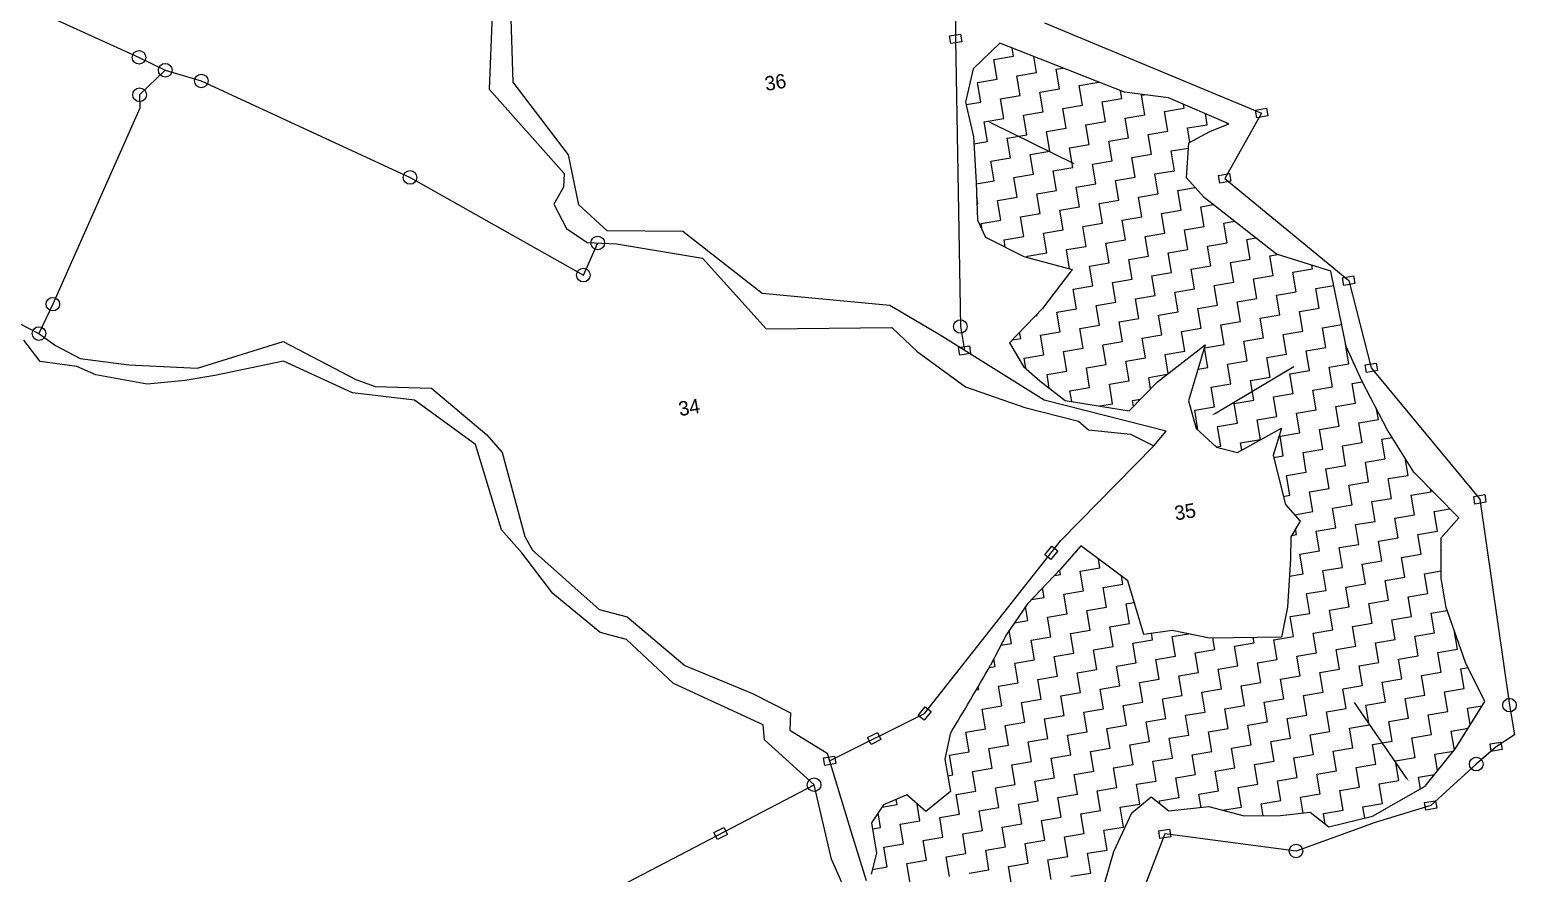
# Model space of a CAD drawing. Header units: metres. Extents: x 354410 to 356152, y 1750270 to 1752236.
# Drawn here: x 355147 to 355942, y 1750694 to 1751145 of the extents above; entities that cross this region are included whole.
import ezdxf

# ---------------------------------------------------------------- set-up
doc = ezdxf.new("R2010")
doc.units = ezdxf.units.M
for name, color, linetype in [('POLY_HATCH', 12, 'Continuous'), ('POLY_PARCEL', 6, 'Continuous'), ('POLY_ROAD', 30, 'Continuous'), ('POLY_WATER', 4, 'Continuous'), ('SYM_ARROW', 1, 'Continuous'), ('TEXT_PARCEL', 7, 'Continuous'), ('V_BOUND_LINE', 7, 'Continuous')]:
    doc.layers.add(name, color=color, linetype=linetype)
doc.styles.add('TEXT_MAP', font='')
doc.styles.get('TEXT_MAP').set_extended_font_data('Kruti Dev 050')

msp = doc.modelspace()

# ---------------------------------------------------------------- linework, layer by layer
for points in [[(355639.05, 1751142.14), (355644.91, 1751143.13), (355645.6, 1751139.07), (355639.74, 1751138.08)], [(355802.77, 1751102.48), (355808.62, 1751103.47), (355809.31, 1751099.42), (355803.45, 1751098.43)], [(355783, 1751067.53), (355788.86, 1751068.52), (355789.55, 1751064.47), (355783.69, 1751063.48)], [(355849.34, 1751012.85), (355855.2, 1751013.84), (355855.88, 1751009.79), (355850.02, 1751008.8)], [(355643.83, 1750975.51), (355649.69, 1750976.5), (355650.37, 1750972.44), (355644.51, 1750971.45)], [(355861.38, 1750966.25), (355867.24, 1750967.24), (355867.92, 1750963.19), (355862.06, 1750962.2)], [(355919.48, 1750895.91), (355925.34, 1750896.9), (355926.02, 1750892.85), (355920.16, 1750891.86)], [(355690.1, 1750864.72), (355693.78, 1750869.39), (355697, 1750866.84), (355693.32, 1750862.18)], [(355622.28, 1750778.77), (355625.96, 1750783.44), (355629.19, 1750780.89), (355625.51, 1750776.23)], [(355595.24, 1750766.95), (355600.56, 1750769.6), (355602.4, 1750765.92), (355597.08, 1750763.27)], [(355928.22, 1750763.59), (355934.07, 1750764.58), (355934.76, 1750760.53), (355928.9, 1750759.54)], [(355571.64, 1750756.11), (355577.5, 1750757.1), (355578.18, 1750753.05), (355572.33, 1750752.06)], [(355893.19, 1750732.23), (355899.05, 1750733.22), (355899.73, 1750729.16), (355893.87, 1750728.17)], [(355513.07, 1750716.14), (355518.35, 1750718.87), (355520.24, 1750715.22), (355514.97, 1750712.49)], [(355750.95, 1750717.05), (355756.81, 1750718.04), (355757.49, 1750713.98), (355751.63, 1750713)]]:
    msp.add_lwpolyline(points, close=True)
for centre in [(355205.51, 1751130.71), (355219.54, 1751123.82), (355238.82, 1751118.11), (355205.8, 1751110.7), (355350.49, 1751066.5), (355450.92, 1751031.46), (355443.22, 1751014.27), (355159.4, 1750998.75), (355644.86, 1750986.81), (355152, 1750983.02), (355938.61, 1750784.31), (355920.82, 1750752.79), (355566.64, 1750741.77), (355824.44, 1750706.31)]:
    msp.add_circle(centre, 3.63)
at = {"layer": 'POLY_HATCH'}
for p, q in [((355665.96, 1751138.31), (355651.64, 1751124.64)), ((355732.62, 1751112.04), (355665.96, 1751138.31)), ((355651.64, 1751124.64), (355647.67, 1751106.82)), ((355756.19, 1751109.06), (355732.62, 1751112.04)), ((355788.56, 1751095.23), (355756.19, 1751109.06)), ((355647.67, 1751106.82), (355651.88, 1751088.23)), ((355778.36, 1751091.04), (355788.56, 1751095.23)), ((355651.88, 1751088.23), (355653.32, 1751063.82)), ((355765.8, 1751066.33), (355767.16, 1751085.09)), ((355767.16, 1751085.09), (355778.36, 1751091.04)), ((355653.32, 1751063.82), (355654.05, 1751043.58)), ((355775.28, 1751055.73), (355765.8, 1751066.33)), ((355813.96, 1751025.46), (355775.28, 1751055.73)), ((355654.05, 1751043.58), (355658.24, 1751034.64)), ((355658.24, 1751034.64), (355678.79, 1751024.18)), ((355678.79, 1751024.18), (355704.62, 1751017.28)), ((355843.08, 1751016.36), (355813.96, 1751025.46)), ((355704.62, 1751017.28), (355688.84, 1750996.4)), ((355851.22, 1750976.17), (355843.08, 1751016.36)), ((355688.84, 1750996.4), (355671.08, 1750978.1)), ((355671.08, 1750978.1), (355678.58, 1750965.43)), ((355750.25, 1750957.16), (355775.86, 1750977.03)), ((355775.86, 1750977.03), (355766.96, 1750947.12)), ((355859.83, 1750957.3), (355851.22, 1750976.17)), ((355678.58, 1750965.43), (355687.38, 1750957.81)), ((355687.38, 1750957.81), (355700.96, 1750947.24)), ((355735.15, 1750941.75), (355750.25, 1750957.16)), ((355873.21, 1750931.79), (355859.83, 1750957.3)), ((355700.96, 1750947.24), (355735.15, 1750941.75)), ((355766.96, 1750947.12), (355771.08, 1750932.27)), ((355771.08, 1750932.27), (355781.88, 1750922.31)), ((355793.1, 1750919.38), (355816.64, 1750932.46)), ((355816.64, 1750932.46), (355812.15, 1750917.77)), ((355887.48, 1750908.9), (355873.21, 1750931.79)), ((355781.88, 1750922.31), (355793.1, 1750919.38)), ((355812.15, 1750917.77), (355818.72, 1750891.55)), ((355911.5, 1750884.49), (355887.48, 1750908.9)), ((355818.72, 1750891.55), (355826.65, 1750882.7)), ((355901.99, 1750873.85), (355911.5, 1750884.49)), ((355826.65, 1750882.7), (355821.62, 1750874.35)), ((355709.26, 1750869.55), (355698.5, 1750857.01)), ((355734.42, 1750850.75), (355709.26, 1750869.55)), ((355821.62, 1750874.35), (355821.47, 1750862.54)), ((355902.06, 1750851.96), (355901.99, 1750873.85)), ((355821.47, 1750862.54), (355819.93, 1750836.78)), ((355698.5, 1750857.01), (355680.71, 1750838.47)), ((355743, 1750822.18), (355734.42, 1750850.75)), ((355904.66, 1750836.59), (355902.06, 1750851.96)), ((355680.71, 1750838.47), (355669.52, 1750822.11)), ((355819.93, 1750836.78), (355816.74, 1750820.7)), ((355915.05, 1750807.17), (355904.66, 1750836.59)), ((355669.52, 1750822.11), (355661.03, 1750805.67)), ((355758.21, 1750824.22), (355743, 1750822.18)), ((355778.22, 1750820.09), (355758.21, 1750824.22)), ((355816.74, 1750820.7), (355778.22, 1750820.09)), ((355925.35, 1750786.32), (355915.05, 1750807.17)), ((355909.71, 1750761.09), (355925.35, 1750786.32)), ((355639.37, 1750768.79), (355636.62, 1750755.35)), ((355893.43, 1750740.99), (355909.71, 1750761.09)), ((355636.62, 1750755.35), (355639.52, 1750738.16)), ((355616.22, 1750736.37), (355603.71, 1750731.04)), ((355626.32, 1750727.36), (355616.22, 1750736.37)), ((355639.52, 1750738.16), (355626.32, 1750727.36)), ((355736.65, 1750726.73), (355746.97, 1750735.25)), ((355746.97, 1750735.25), (355756.37, 1750727.8)), ((355865.38, 1750724.96), (355893.43, 1750740.99)), ((355603.71, 1750731.04), (355597.29, 1750721.38)), ((355727.01, 1750706.13), (355736.65, 1750726.73)), ((355756.37, 1750727.8), (355777.7, 1750730.04)), ((355777.7, 1750730.04), (355796.62, 1750725.1)), ((355816.05, 1750725.22), (355832.02, 1750727.01)), ((355832.02, 1750727.01), (355841.93, 1750719.2)), ((355597.29, 1750721.38), (355600.02, 1750705.23)), ((355796.62, 1750725.1), (355816.05, 1750725.22)), ((355841.93, 1750719.2), (355865.38, 1750724.96)), ((355600.02, 1750705.23), (355597.08, 1750694.02)), ((355719.3, 1750679.52), (355727.01, 1750706.13))]:
    msp.add_line(p, q, dxfattribs=at)
at = {"layer": 'POLY_HATCH', "linetype": 'Continuous'}
for p, q in [((355662.8, 1751129.57), (355673.32, 1751131.35)), ((355673.32, 1751131.35), (355672.59, 1751135.7)), ((355685.62, 1751122.6), (355684.18, 1751131.13)), ((355664.58, 1751119.05), (355662.8, 1751129.57)), ((355696.15, 1751124.38), (355699.77, 1751124.99)), ((355697.92, 1751113.85), (355696.15, 1751124.38)), ((355654.05, 1751117.27), (355664.58, 1751119.05)), ((355655.83, 1751106.75), (355654.05, 1751117.27)), ((355675.1, 1751120.82), (355685.62, 1751122.6)), ((355676.87, 1751110.3), (355675.1, 1751120.82)), ((355708.45, 1751115.63), (355718.97, 1751117.4)), ((355710.22, 1751105.1), (355708.45, 1751115.63)), ((355718.97, 1751117.4), (355718.97, 1751117.42)), ((355666.35, 1751108.52), (355676.87, 1751110.3)), ((355668.13, 1751098), (355666.35, 1751108.52)), ((355687.4, 1751112.08), (355697.92, 1751113.85)), ((355689.17, 1751101.55), (355687.4, 1751112.08)), ((355720.75, 1751106.88), (355731.27, 1751108.66)), ((355731.27, 1751108.66), (355730.56, 1751112.85)), ((355741.79, 1751110.43), (355743.31, 1751110.69)), ((355743.57, 1751099.91), (355741.79, 1751110.43)), ((355647.99, 1751105.42), (355655.83, 1751106.75)), ((355678.65, 1751099.78), (355689.17, 1751101.55)), ((355680.43, 1751089.25), (355678.65, 1751099.78)), ((355699.7, 1751103.33), (355710.22, 1751105.1)), ((355701.47, 1751092.8), (355699.7, 1751103.33)), ((355722.52, 1751096.36), (355720.75, 1751106.88)), ((355733.04, 1751098.13), (355743.57, 1751099.91)), ((355754.09, 1751101.69), (355764.62, 1751103.46)), ((355755.87, 1751091.16), (355754.09, 1751101.69)), ((355764.62, 1751103.46), (355764.25, 1751105.61)), ((355776.92, 1751094.72), (355775.92, 1751100.63)), ((355657.6, 1751096.22), (355668.13, 1751098)), ((355659.38, 1751085.7), (355657.6, 1751096.22)), ((355690.95, 1751091.03), (355701.47, 1751092.8)), ((355712, 1751094.58), (355722.52, 1751096.36)), ((355713.77, 1751084.06), (355712, 1751094.58)), ((355734.82, 1751087.61), (355733.04, 1751098.13)), ((355766.39, 1751092.94), (355776.92, 1751094.72)), ((355767.67, 1751085.36), (355766.39, 1751092.94)), ((355787.71, 1751094.88), (355787.58, 1751095.64)), ((355652.1, 1751084.47), (355659.38, 1751085.7)), ((355669.9, 1751087.48), (355680.43, 1751089.25)), ((355671.68, 1751076.95), (355669.9, 1751087.48)), ((355692.73, 1751080.51), (355690.95, 1751091.03)), ((355703.25, 1751082.28), (355713.77, 1751084.06)), ((355724.3, 1751085.83), (355734.82, 1751087.61)), ((355726.07, 1751075.31), (355724.3, 1751085.83)), ((355745.34, 1751089.39), (355755.87, 1751091.16)), ((355747.12, 1751078.86), (355745.34, 1751089.39)), ((355661.16, 1751075.18), (355671.68, 1751076.95)), ((355682.2, 1751078.73), (355692.73, 1751080.51)), ((355683.98, 1751068.21), (355682.2, 1751078.73)), ((355705.03, 1751071.76), (355703.25, 1751082.28)), ((355715.55, 1751073.53), (355726.07, 1751075.31)), ((355736.6, 1751077.09), (355747.12, 1751078.86)), ((355738.37, 1751066.56), (355736.6, 1751077.09)), ((355757.64, 1751080.64), (355766.95, 1751082.21)), ((355759.42, 1751070.12), (355757.64, 1751080.64)), ((355662.93, 1751064.65), (355661.16, 1751075.18)), ((355673.46, 1751066.43), (355683.98, 1751068.21)), ((355694.5, 1751069.98), (355705.03, 1751071.76)), ((355696.28, 1751059.46), (355694.5, 1751069.98)), ((355717.33, 1751063.01), (355715.55, 1751073.53)), ((355748.9, 1751068.34), (355759.42, 1751070.12)), ((355750.67, 1751057.82), (355748.9, 1751068.34)), ((355653.35, 1751063.03), (355662.93, 1751064.65)), ((355675.23, 1751055.91), (355673.46, 1751066.43)), ((355685.76, 1751057.68), (355696.28, 1751059.46)), ((355706.8, 1751061.23), (355717.33, 1751063.01)), ((355708.58, 1751050.71), (355706.8, 1751061.23)), ((355727.85, 1751064.79), (355738.37, 1751066.56)), ((355729.63, 1751054.26), (355727.85, 1751064.79)), ((355761.2, 1751059.59), (355770.43, 1751061.15)), ((355762.97, 1751049.07), (355761.2, 1751059.59)), ((355654.19, 1751052.35), (355653.61, 1751055.75)), ((355653.74, 1751052.28), (355654.19, 1751052.35)), ((355664.71, 1751054.13), (355675.23, 1751055.91)), ((355666.49, 1751043.61), (355664.71, 1751054.13)), ((355687.53, 1751047.16), (355685.76, 1751057.68)), ((355719.1, 1751052.49), (355729.63, 1751054.26)), ((355720.88, 1751041.96), (355719.1, 1751052.49)), ((355740.15, 1751056.04), (355750.67, 1751057.82)), ((355741.93, 1751045.52), (355740.15, 1751056.04)), ((355773.5, 1751050.84), (355780.1, 1751051.96)), ((355655.96, 1751041.83), (355666.49, 1751043.61)), ((355677.01, 1751045.38), (355687.53, 1751047.16)), ((355678.79, 1751034.86), (355677.01, 1751045.38)), ((355698.06, 1751048.93), (355708.58, 1751050.71)), ((355699.83, 1751038.41), (355698.06, 1751048.93)), ((355731.4, 1751043.74), (355741.93, 1751045.52)), ((355733.18, 1751033.22), (355731.4, 1751043.74)), ((355752.45, 1751047.29), (355762.97, 1751049.07)), ((355754.23, 1751036.77), (355752.45, 1751047.29)), ((355775.27, 1751040.32), (355773.5, 1751050.84)), ((355656.57, 1751038.21), (355655.96, 1751041.83)), ((355689.31, 1751036.63), (355699.83, 1751038.41)), ((355691.08, 1751026.11), (355689.31, 1751036.63)), ((355710.36, 1751040.19), (355720.88, 1751041.96)), ((355712.13, 1751029.66), (355710.36, 1751040.19)), ((355743.7, 1751034.99), (355754.23, 1751036.77)), ((355764.75, 1751038.54), (355775.27, 1751040.32)), ((355766.53, 1751028.02), (355764.75, 1751038.54)), ((355785.8, 1751042.1), (355791.47, 1751043.06)), ((355787.57, 1751031.57), (355785.8, 1751042.1)), ((355668.26, 1751033.08), (355678.79, 1751034.86)), ((355668.92, 1751029.21), (355668.26, 1751033.08)), ((355701.61, 1751027.89), (355712.13, 1751029.66)), ((355703.34, 1751017.63), (355701.61, 1751027.89)), ((355722.66, 1751031.44), (355733.18, 1751033.22)), ((355724.43, 1751020.92), (355722.66, 1751031.44)), ((355745.48, 1751024.47), (355743.7, 1751034.99)), ((355756, 1751026.25), (355766.53, 1751028.02)), ((355777.05, 1751029.8), (355787.57, 1751031.57)), ((355778.83, 1751019.27), (355777.05, 1751029.8)), ((355798.1, 1751033.35), (355802.85, 1751034.15)), ((355799.87, 1751022.83), (355798.1, 1751033.35)), ((355680.56, 1751024.33), (355691.08, 1751026.11)), ((355680.67, 1751023.67), (355680.56, 1751024.33)), ((355713.91, 1751019.14), (355724.43, 1751020.92)), ((355734.96, 1751022.69), (355745.48, 1751024.47)), ((355736.73, 1751012.17), (355734.96, 1751022.69)), ((355757.78, 1751015.72), (355756, 1751026.25)), ((355789.35, 1751021.05), (355799.87, 1751022.83)), ((355791.13, 1751010.53), (355789.35, 1751021.05)), ((355810.4, 1751024.6), (355814.48, 1751025.29)), ((355812.17, 1751014.08), (355810.4, 1751024.6)), ((355715.68, 1751008.62), (355713.91, 1751019.14)), ((355726.21, 1751010.39), (355736.73, 1751012.17)), ((355747.25, 1751013.95), (355757.78, 1751015.72)), ((355749.03, 1751003.42), (355747.25, 1751013.95)), ((355768.3, 1751017.5), (355778.83, 1751019.27)), ((355770.08, 1751006.97), (355768.3, 1751017.5)), ((355801.65, 1751012.3), (355812.17, 1751014.08)), ((355803.42, 1751001.78), (355801.65, 1751012.3)), ((355822.7, 1751015.86), (355833.22, 1751017.63)), ((355824.47, 1751005.33), (355822.7, 1751015.86)), ((355833.22, 1751017.63), (355832.9, 1751019.54)), ((355705.16, 1751006.84), (355715.68, 1751008.62)), ((355706.94, 1750996.32), (355705.16, 1751006.84)), ((355727.98, 1750999.87), (355726.21, 1751010.39)), ((355759.55, 1751005.2), (355770.08, 1751006.97)), ((355761.33, 1750994.67), (355759.55, 1751005.2)), ((355780.6, 1751008.75), (355791.13, 1751010.53)), ((355782.38, 1750998.23), (355780.6, 1751008.75)), ((355813.95, 1751003.56), (355824.47, 1751005.33)), ((355835, 1751007.11), (355844.63, 1751008.73)), ((355836.77, 1750996.58), (355835, 1751007.11)), ((355696.41, 1750994.54), (355706.94, 1750996.32)), ((355717.46, 1750998.09), (355727.98, 1750999.87)), ((355719.24, 1750987.57), (355717.46, 1750998.09)), ((355738.51, 1751001.65), (355749.03, 1751003.42)), ((355740.28, 1750991.12), (355738.51, 1751001.65)), ((355771.85, 1750996.45), (355782.38, 1750998.23)), ((355773.63, 1750985.93), (355771.85, 1750996.45)), ((355792.9, 1751000), (355803.42, 1751001.78)), ((355794.68, 1750989.48), (355792.9, 1751000)), ((355815.72, 1750993.03), (355813.95, 1751003.56)), ((355826.25, 1750994.81), (355836.77, 1750996.58)), ((355685.2, 1750992.65), (355685.89, 1750992.76)), ((355685.89, 1750992.76), (355685.8, 1750993.27)), ((355698.19, 1750984.02), (355696.41, 1750994.54)), ((355729.76, 1750989.35), (355740.28, 1750991.12)), ((355731.54, 1750978.82), (355729.76, 1750989.35)), ((355750.81, 1750992.9), (355761.33, 1750994.67)), ((355752.58, 1750982.37), (355750.81, 1750992.9)), ((355784.15, 1750987.7), (355794.68, 1750989.48)), ((355805.2, 1750991.26), (355815.72, 1750993.03)), ((355806.98, 1750980.73), (355805.2, 1750991.26)), ((355828.02, 1750984.29), (355826.25, 1750994.81)), ((355838.55, 1750986.06), (355848.87, 1750987.8)), ((355672.64, 1750979.7), (355677.14, 1750980.46)), ((355677.14, 1750980.46), (355676.58, 1750983.77)), ((355687.67, 1750982.24), (355698.19, 1750984.02)), ((355689.44, 1750971.72), (355687.67, 1750982.24)), ((355708.71, 1750985.79), (355719.24, 1750987.57)), ((355710.49, 1750975.27), (355708.71, 1750985.79)), ((355742.06, 1750980.6), (355752.58, 1750982.37)), ((355743.84, 1750970.08), (355742.06, 1750980.6)), ((355763.11, 1750984.15), (355773.63, 1750985.93)), ((355764.88, 1750973.63), (355763.11, 1750984.15)), ((355785.93, 1750977.18), (355784.15, 1750987.7)), ((355796.45, 1750978.96), (355806.98, 1750980.73)), ((355817.5, 1750982.51), (355828.02, 1750984.29)), ((355819.28, 1750971.99), (355817.5, 1750982.51)), ((355840.32, 1750975.54), (355838.55, 1750986.06)), ((355699.97, 1750973.49), (355710.49, 1750975.27)), ((355701.74, 1750962.97), (355699.97, 1750973.49)), ((355721.01, 1750977.05), (355731.54, 1750978.82)), ((355722.79, 1750966.52), (355721.01, 1750977.05)), ((355754.36, 1750971.85), (355764.88, 1750973.63)), ((355775.41, 1750975.4), (355785.93, 1750977.18)), ((355777.18, 1750964.88), (355775.41, 1750975.4)), ((355798.23, 1750968.43), (355796.45, 1750978.96)), ((355808.75, 1750970.21), (355819.28, 1750971.99)), ((355829.8, 1750973.76), (355840.32, 1750975.54)), ((355831.58, 1750963.24), (355829.8, 1750973.76)), ((355850.85, 1750977.31), (355850.99, 1750977.34)), ((355852.62, 1750966.79), (355850.85, 1750977.31)), ((355678.92, 1750969.94), (355689.44, 1750971.72)), ((355679.87, 1750964.32), (355678.92, 1750969.94)), ((355712.27, 1750964.75), (355722.79, 1750966.52)), ((355714.04, 1750954.22), (355712.27, 1750964.75)), ((355733.31, 1750968.3), (355743.84, 1750970.08)), ((355735.09, 1750957.78), (355733.31, 1750968.3)), ((355756.08, 1750961.68), (355754.36, 1750971.85)), ((355771.99, 1750964), (355777.18, 1750964.88)), ((355787.71, 1750966.66), (355798.23, 1750968.43)), ((355789.48, 1750956.13), (355787.71, 1750966.66)), ((355810.53, 1750959.69), (355808.75, 1750970.21)), ((355842.1, 1750965.01), (355852.62, 1750966.79)), ((355843.88, 1750954.49), (355842.1, 1750965.01)), ((355691.22, 1750961.19), (355701.74, 1750962.97)), ((355692.46, 1750953.85), (355691.22, 1750961.19)), ((355724.57, 1750956), (355735.09, 1750957.78)), ((355726.34, 1750945.48), (355724.57, 1750956)), ((355745.61, 1750959.55), (355755.48, 1750961.22)), ((355746.64, 1750953.48), (355745.61, 1750959.55)), ((355778.96, 1750954.36), (355789.48, 1750956.13)), ((355800.01, 1750957.91), (355810.53, 1750959.69)), ((355801.78, 1750947.39), (355800.01, 1750957.91)), ((355821.05, 1750961.46), (355831.58, 1750963.24)), ((355822.83, 1750950.94), (355821.05, 1750961.46)), ((355854.4, 1750956.27), (355859.89, 1750957.19)), ((355856.18, 1750945.74), (355854.4, 1750956.27)), ((355703.52, 1750952.45), (355714.04, 1750954.22)), ((355704.49, 1750946.67), (355703.52, 1750952.45)), ((355780.74, 1750943.83), (355778.96, 1750954.36)), ((355812.31, 1750949.16), (355822.83, 1750950.94)), ((355814.08, 1750938.64), (355812.31, 1750949.16)), ((355833.35, 1750952.71), (355843.88, 1750954.49)), ((355835.13, 1750942.19), (355833.35, 1750952.71)), ((355719.32, 1750944.29), (355726.34, 1750945.48)), ((355736.87, 1750947.25), (355741.27, 1750947.99)), ((355737.4, 1750944.05), (355736.87, 1750947.25)), ((355770.21, 1750942.06), (355780.74, 1750943.83)), ((355771.99, 1750931.53), (355770.21, 1750942.06)), ((355791.26, 1750945.61), (355801.78, 1750947.39)), ((355793.04, 1750935.09), (355791.26, 1750945.61)), ((355824.61, 1750940.41), (355835.13, 1750942.19)), ((355826.38, 1750929.89), (355824.61, 1750940.41)), ((355845.65, 1750943.97), (355856.18, 1750945.74)), ((355847.43, 1750933.44), (355845.65, 1750943.97)), ((355868.48, 1750937), (355867.52, 1750942.64)), ((355782.51, 1750933.31), (355793.04, 1750935.09)), ((355784.29, 1750922.79), (355782.51, 1750933.31)), ((355803.56, 1750936.86), (355814.08, 1750938.64)), ((355805.34, 1750926.34), (355803.56, 1750936.86)), ((355836.91, 1750931.67), (355847.43, 1750933.44)), ((355857.95, 1750935.22), (355868.48, 1750937)), ((355859.73, 1750924.7), (355857.95, 1750935.22)), ((355771.9, 1750931.52), (355771.99, 1750931.53)), ((355794.81, 1750924.56), (355805.34, 1750926.34)), ((355795.47, 1750920.69), (355794.81, 1750924.56)), ((355815.86, 1750928.12), (355826.38, 1750929.89)), ((355817.63, 1750917.59), (355815.86, 1750928.12)), ((355838.68, 1750921.14), (355836.91, 1750931.67)), ((355849.21, 1750922.92), (355859.73, 1750924.7)), ((355870.25, 1750926.47), (355875.93, 1750927.43)), ((355872.03, 1750915.95), (355870.25, 1750926.47)), ((355781.81, 1750922.37), (355784.29, 1750922.79)), ((355812.41, 1750916.71), (355817.63, 1750917.59)), ((355828.16, 1750919.37), (355838.68, 1750921.14)), ((355829.93, 1750908.84), (355828.16, 1750919.37)), ((355850.98, 1750912.4), (355849.21, 1750922.92)), ((355884.33, 1750907.2), (355882.77, 1750916.46)), ((355819.41, 1750907.07), (355829.93, 1750908.84)), ((355840.46, 1750910.62), (355850.98, 1750912.4)), ((355842.23, 1750900.1), (355840.46, 1750910.62)), ((355861.51, 1750914.17), (355872.03, 1750915.95)), ((355863.28, 1750903.65), (355861.51, 1750914.17)), ((355821.19, 1750896.54), (355819.41, 1750907.07)), ((355852.76, 1750901.87), (355863.28, 1750903.65)), ((355854.53, 1750891.35), (355852.76, 1750901.87)), ((355873.8, 1750905.43), (355884.33, 1750907.2)), ((355875.58, 1750894.9), (355873.8, 1750905.43)), ((355817.62, 1750895.94), (355821.19, 1750896.54)), ((355831.71, 1750898.32), (355842.23, 1750900.1)), ((355833.49, 1750887.8), (355831.71, 1750898.32)), ((355865.06, 1750893.13), (355875.58, 1750894.9)), ((355866.83, 1750882.6), (355865.06, 1750893.13)), ((355886.1, 1750896.68), (355896.63, 1750898.45)), ((355887.88, 1750886.16), (355886.1, 1750896.68)), ((355896.63, 1750898.45), (355896.39, 1750899.84)), ((355823.58, 1750886.13), (355833.49, 1750887.8)), ((355844.01, 1750889.57), (355854.53, 1750891.35)), ((355845.79, 1750879.05), (355844.01, 1750889.57)), ((355877.36, 1750884.38), (355887.88, 1750886.16)), ((355898.4, 1750887.93), (355906.73, 1750889.34)), ((355900.18, 1750877.41), (355898.4, 1750887.93)), ((355824.74, 1750875.5), (355824.21, 1750878.65)), ((355835.26, 1750877.27), (355845.79, 1750879.05)), ((355837.04, 1750866.75), (355835.26, 1750877.27)), ((355856.31, 1750880.83), (355866.83, 1750882.6)), ((355858.09, 1750870.3), (355856.31, 1750880.83)), ((355879.13, 1750873.86), (355877.36, 1750884.38)), ((355889.66, 1750875.63), (355900.18, 1750877.41)), ((355822.04, 1750875.04), (355824.74, 1750875.5)), ((355847.56, 1750868.53), (355858.09, 1750870.3)), ((355849.34, 1750858), (355847.56, 1750868.53)), ((355868.61, 1750872.08), (355879.13, 1750873.86)), ((355870.39, 1750861.56), (355868.61, 1750872.08)), ((355891.43, 1750865.11), (355889.66, 1750875.63)), ((355706.53, 1750866.37), (355707.21, 1750866.48)), ((355707.21, 1750866.48), (355707.11, 1750867.04)), ((355719.5, 1750857.74), (355718.7, 1750862.49)), ((355826.52, 1750864.97), (355837.04, 1750866.75)), ((355828.29, 1750854.45), (355826.52, 1750864.97)), ((355859.86, 1750859.78), (355870.39, 1750861.56)), ((355880.91, 1750863.33), (355891.43, 1750865.11)), ((355882.69, 1750852.81), (355880.91, 1750863.33)), ((355901.96, 1750866.88), (355902.01, 1750866.89)), ((355902.01, 1750866.56), (355901.96, 1750866.88)), ((355695.27, 1750853.64), (355698.46, 1750854.18)), ((355698.46, 1750854.18), (355698.06, 1750856.55)), ((355708.98, 1750855.96), (355719.5, 1750857.74)), ((355710.76, 1750845.44), (355708.98, 1750855.96)), ((355731.8, 1750848.99), (355731.09, 1750853.24)), ((355820.91, 1750853.2), (355828.29, 1750854.45)), ((355838.82, 1750856.23), (355849.34, 1750858)), ((355840.59, 1750845.7), (355838.82, 1750856.23)), ((355861.64, 1750849.26), (355859.86, 1750859.78)), ((355872.16, 1750851.03), (355882.69, 1750852.81)), ((355893.21, 1750854.58), (355902.05, 1750856.08)), ((355894.99, 1750844.06), (355893.21, 1750854.58)), ((355689.71, 1750841.88), (355688.85, 1750846.96)), ((355700.23, 1750843.66), (355710.76, 1750845.44)), ((355721.28, 1750847.21), (355731.8, 1750848.99)), ((355723.06, 1750836.69), (355721.28, 1750847.21)), ((355830.07, 1750843.93), (355840.59, 1750845.7)), ((355851.12, 1750847.48), (355861.64, 1750849.26)), ((355852.89, 1750836.96), (355851.12, 1750847.48)), ((355873.94, 1750840.51), (355872.16, 1750851.03)), ((355680.96, 1750829.58), (355679.71, 1750837.01)), ((355682.88, 1750840.73), (355689.71, 1750841.88)), ((355702.01, 1750833.14), (355700.23, 1750843.66)), ((355733.58, 1750838.46), (355737.89, 1750839.19)), ((355735.36, 1750827.94), (355733.58, 1750838.46)), ((355831.84, 1750833.4), (355830.07, 1750843.93)), ((355842.37, 1750835.18), (355852.89, 1750836.96)), ((355863.42, 1750838.73), (355873.94, 1750840.51)), ((355865.19, 1750828.21), (355863.42, 1750838.73)), ((355884.46, 1750842.28), (355894.99, 1750844.06)), ((355886.24, 1750831.76), (355884.46, 1750842.28)), ((355673.81, 1750828.38), (355680.96, 1750829.58)), ((355691.49, 1750831.36), (355702.01, 1750833.14)), ((355693.26, 1750820.84), (355691.49, 1750831.36)), ((355712.53, 1750834.91), (355723.06, 1750836.69)), ((355714.31, 1750824.39), (355712.53, 1750834.91)), ((355821.32, 1750831.63), (355831.84, 1750833.4)), ((355823.1, 1750821.1), (355821.32, 1750831.63)), ((355844.14, 1750824.66), (355842.37, 1750835.18)), ((355875.72, 1750829.99), (355886.24, 1750831.76)), ((355877.49, 1750819.46), (355875.72, 1750829.99)), ((355896.76, 1750833.54), (355905.23, 1750834.97)), ((355898.54, 1750823.01), (355896.76, 1750833.54)), ((355672.22, 1750817.28), (355671.03, 1750824.31)), ((355682.74, 1750819.06), (355693.26, 1750820.84)), ((355703.79, 1750822.61), (355714.31, 1750824.39)), ((355705.56, 1750812.09), (355703.79, 1750822.61)), ((355724.83, 1750826.16), (355735.36, 1750827.94)), ((355726.61, 1750815.64), (355724.83, 1750826.16)), ((355747.66, 1750819.19), (355747.06, 1750822.73)), ((355758.18, 1750820.97), (355766.86, 1750822.43)), ((355759.96, 1750810.45), (355758.18, 1750820.97)), ((355812.57, 1750819.33), (355823.1, 1750821.1)), ((355833.62, 1750822.88), (355844.14, 1750824.66)), ((355835.4, 1750812.36), (355833.62, 1750822.88)), ((355854.67, 1750826.43), (355865.19, 1750828.21)), ((355856.44, 1750815.91), (355854.67, 1750826.43)), ((355888.01, 1750821.24), (355898.54, 1750823.01)), ((355889.79, 1750810.71), (355888.01, 1750821.24)), ((355910.84, 1750814.27), (355909.28, 1750823.49)), ((355666.54, 1750816.32), (355672.22, 1750817.28)), ((355684.52, 1750808.54), (355682.74, 1750819.06)), ((355716.09, 1750813.86), (355726.61, 1750815.64)), ((355717.86, 1750803.34), (355716.09, 1750813.86)), ((355737.13, 1750817.42), (355747.66, 1750819.19)), ((355738.91, 1750806.89), (355737.13, 1750817.42)), ((355770.48, 1750812.22), (355781, 1750814)), ((355781, 1750814), (355779.97, 1750820.12)), ((355791.53, 1750815.78), (355802.05, 1750817.55)), ((355793.3, 1750805.25), (355791.53, 1750815.78)), ((355802.05, 1750817.55), (355801.56, 1750820.46)), ((355814.35, 1750808.8), (355812.57, 1750819.33)), ((355845.92, 1750814.13), (355856.44, 1750815.91)), ((355847.7, 1750803.61), (355845.92, 1750814.13)), ((355866.97, 1750817.69), (355877.49, 1750819.46)), ((355868.74, 1750807.16), (355866.97, 1750817.69)), ((355900.31, 1750812.49), (355910.84, 1750814.27)), ((355660.32, 1750804.45), (355663.47, 1750804.98)), ((355663.47, 1750804.98), (355662.78, 1750809.05)), ((355673.99, 1750806.76), (355684.52, 1750808.54)), ((355675.77, 1750796.24), (355673.99, 1750806.76)), ((355695.04, 1750810.31), (355705.56, 1750812.09)), ((355696.82, 1750799.79), (355695.04, 1750810.31)), ((355728.39, 1750805.12), (355738.91, 1750806.89)), ((355730.16, 1750794.59), (355728.39, 1750805.12)), ((355749.43, 1750808.67), (355759.96, 1750810.45)), ((355751.21, 1750798.15), (355749.43, 1750808.67)), ((355772.26, 1750801.7), (355770.48, 1750812.22)), ((355782.78, 1750803.48), (355793.3, 1750805.25)), ((355803.83, 1750807.03), (355814.35, 1750808.8)), ((355805.6, 1750796.5), (355803.83, 1750807.03)), ((355824.87, 1750810.58), (355835.4, 1750812.36)), ((355826.65, 1750800.06), (355824.87, 1750810.58)), ((355858.22, 1750805.39), (355868.74, 1750807.16)), ((355860, 1750794.86), (355858.22, 1750805.39)), ((355879.27, 1750808.94), (355889.79, 1750810.71)), ((355881.04, 1750798.41), (355879.27, 1750808.94)), ((355902.09, 1750801.97), (355900.31, 1750812.49)), ((355686.29, 1750798.01), (355696.82, 1750799.79)), ((355688.07, 1750787.49), (355686.29, 1750798.01)), ((355707.34, 1750801.57), (355717.86, 1750803.34)), ((355709.12, 1750791.04), (355707.34, 1750801.57)), ((355740.69, 1750796.37), (355751.21, 1750798.15)), ((355761.73, 1750799.92), (355772.26, 1750801.7)), ((355763.51, 1750789.4), (355761.73, 1750799.92)), ((355784.56, 1750792.95), (355782.78, 1750803.48)), ((355816.13, 1750798.28), (355826.65, 1750800.06)), ((355817.9, 1750787.76), (355816.13, 1750798.28)), ((355837.17, 1750801.83), (355847.7, 1750803.61)), ((355838.95, 1750791.31), (355837.17, 1750801.83)), ((355870.52, 1750796.64), (355881.04, 1750798.41)), ((355891.57, 1750800.19), (355902.09, 1750801.97)), ((355893.34, 1750789.67), (355891.57, 1750800.19)), ((355912.61, 1750803.74), (355916.42, 1750804.39)), ((355914.39, 1750793.22), (355912.61, 1750803.74)), ((355653.32, 1750792.45), (355654.72, 1750792.68)), ((355654.72, 1750792.68), (355654.44, 1750794.36)), ((355665.25, 1750794.46), (355675.77, 1750796.24)), ((355667.02, 1750783.94), (355665.25, 1750794.46)), ((355698.59, 1750789.27), (355709.12, 1750791.04)), ((355700.37, 1750778.74), (355698.59, 1750789.27)), ((355719.64, 1750792.82), (355730.16, 1750794.59)), ((355721.42, 1750782.29), (355719.64, 1750792.82)), ((355742.46, 1750785.85), (355740.69, 1750796.37)), ((355752.99, 1750787.62), (355763.51, 1750789.4)), ((355774.03, 1750791.18), (355784.56, 1750792.95)), ((355775.81, 1750780.65), (355774.03, 1750791.18)), ((355795.08, 1750794.73), (355805.6, 1750796.5)), ((355796.86, 1750784.2), (355795.08, 1750794.73)), ((355828.43, 1750789.53), (355838.95, 1750791.31)), ((355830.2, 1750779.01), (355828.43, 1750789.53)), ((355849.47, 1750793.09), (355860, 1750794.86)), ((355851.25, 1750782.56), (355849.47, 1750793.09)), ((355872.3, 1750786.11), (355870.52, 1750796.64)), ((355882.82, 1750787.89), (355893.34, 1750789.67)), ((355903.87, 1750791.44), (355914.39, 1750793.22)), ((355905.64, 1750780.92), (355903.87, 1750791.44)), ((355656.5, 1750782.16), (355667.02, 1750783.94)), ((355658.27, 1750771.64), (355656.5, 1750782.16)), ((355677.54, 1750785.71), (355688.07, 1750787.49)), ((355679.32, 1750775.19), (355677.54, 1750785.71)), ((355710.89, 1750780.52), (355721.42, 1750782.29)), ((355731.94, 1750784.07), (355742.46, 1750785.85)), ((355733.71, 1750773.55), (355731.94, 1750784.07)), ((355754.76, 1750777.1), (355752.99, 1750787.62)), ((355786.33, 1750782.43), (355796.86, 1750784.2)), ((355788.11, 1750771.9), (355786.33, 1750782.43)), ((355807.38, 1750785.98), (355817.9, 1750787.76)), ((355809.16, 1750775.46), (355807.38, 1750785.98)), ((355840.73, 1750780.79), (355851.25, 1750782.56)), ((355861.77, 1750784.34), (355872.3, 1750786.11)), ((355863.55, 1750773.82), (355861.77, 1750784.34)), ((355884.6, 1750777.37), (355882.82, 1750787.89)), ((355916.17, 1750782.7), (355923.92, 1750784)), ((355917.65, 1750773.9), (355916.17, 1750782.7)), ((355668.8, 1750773.41), (355679.32, 1750775.19)), ((355670.57, 1750762.89), (355668.8, 1750773.41)), ((355689.84, 1750776.97), (355700.37, 1750778.74)), ((355691.62, 1750766.44), (355689.84, 1750776.97)), ((355712.67, 1750769.99), (355710.89, 1750780.52)), ((355723.19, 1750771.77), (355733.71, 1750773.55)), ((355744.24, 1750775.32), (355754.76, 1750777.1)), ((355746.01, 1750764.8), (355744.24, 1750775.32)), ((355765.29, 1750778.88), (355775.81, 1750780.65)), ((355767.06, 1750768.35), (355765.29, 1750778.88)), ((355798.63, 1750773.68), (355809.16, 1750775.46)), ((355800.41, 1750763.16), (355798.63, 1750773.68)), ((355819.68, 1750777.23), (355830.2, 1750779.01)), ((355821.46, 1750766.71), (355819.68, 1750777.23)), ((355842.5, 1750770.26), (355840.73, 1750780.79)), ((355853.03, 1750772.04), (355863.55, 1750773.82)), ((355874.07, 1750775.59), (355884.6, 1750777.37)), ((355875.85, 1750765.07), (355874.07, 1750775.59)), ((355895.12, 1750779.14), (355905.64, 1750780.92)), ((355896.9, 1750768.62), (355895.12, 1750779.14)), ((355647.75, 1750769.86), (355658.27, 1750771.64)), ((355649.53, 1750759.34), (355647.75, 1750769.86)), ((355681.1, 1750764.67), (355691.62, 1750766.44)), ((355702.14, 1750768.22), (355712.67, 1750769.99)), ((355703.92, 1750757.69), (355702.14, 1750768.22)), ((355724.97, 1750761.25), (355723.19, 1750771.77)), ((355756.54, 1750766.58), (355767.06, 1750768.35)), ((355758.31, 1750756.05), (355756.54, 1750766.58)), ((355777.59, 1750770.13), (355788.11, 1750771.9)), ((355779.36, 1750759.61), (355777.59, 1750770.13)), ((355810.93, 1750764.93), (355821.46, 1750766.71)), ((355831.98, 1750768.49), (355842.5, 1750770.26)), ((355833.76, 1750757.96), (355831.98, 1750768.49)), ((355854.8, 1750761.52), (355853.03, 1750772.04)), ((355886.37, 1750766.84), (355896.9, 1750768.62)), ((355888.15, 1750756.32), (355886.37, 1750766.84)), ((355907.42, 1750770.4), (355916.42, 1750771.92)), ((355909.12, 1750760.35), (355907.42, 1750770.4)), ((355639, 1750757.56), (355649.53, 1750759.34)), ((355640.78, 1750747.04), (355639, 1750757.56)), ((355660.05, 1750761.11), (355670.57, 1750762.89)), ((355661.83, 1750750.59), (355660.05, 1750761.11)), ((355682.87, 1750754.14), (355681.1, 1750764.67)), ((355693.4, 1750755.92), (355703.92, 1750757.69)), ((355714.44, 1750759.47), (355724.97, 1750761.25)), ((355716.22, 1750748.95), (355714.44, 1750759.47)), ((355735.49, 1750763.02), (355746.01, 1750764.8)), ((355737.27, 1750752.5), (355735.49, 1750763.02)), ((355768.84, 1750757.83), (355779.36, 1750759.61)), ((355770.61, 1750747.31), (355768.84, 1750757.83)), ((355789.88, 1750761.38), (355800.41, 1750763.16)), ((355791.66, 1750750.86), (355789.88, 1750761.38)), ((355812.71, 1750754.41), (355810.93, 1750764.93)), ((355823.23, 1750756.19), (355833.76, 1750757.96)), ((355844.28, 1750759.74), (355854.8, 1750761.52)), ((355846.05, 1750749.22), (355844.28, 1750759.74)), ((355865.33, 1750763.29), (355875.85, 1750765.07)), ((355867.1, 1750752.77), (355865.33, 1750763.29)), ((355898.67, 1750758.1), (355908.65, 1750759.78)), ((355900.16, 1750749.3), (355898.67, 1750758.1)), ((355651.3, 1750748.81), (355661.83, 1750750.59)), ((355672.35, 1750752.37), (355682.87, 1750754.14)), ((355674.13, 1750741.84), (355672.35, 1750752.37)), ((355695.17, 1750745.4), (355693.4, 1750755.92)), ((355726.74, 1750750.72), (355737.27, 1750752.5)), ((355728.52, 1750740.2), (355726.74, 1750750.72)), ((355747.79, 1750754.28), (355758.31, 1750756.05)), ((355749.57, 1750743.75), (355747.79, 1750754.28)), ((355781.14, 1750749.08), (355791.66, 1750750.86)), ((355802.18, 1750752.63), (355812.71, 1750754.41)), ((355803.96, 1750742.11), (355802.18, 1750752.63)), ((355825.01, 1750745.66), (355823.23, 1750756.19)), ((355856.58, 1750750.99), (355867.1, 1750752.77)), ((355858.35, 1750740.47), (355856.58, 1750750.99)), ((355877.63, 1750754.54), (355888.15, 1750756.32)), ((355879.4, 1750744.02), (355877.63, 1750754.54)), ((355638.1, 1750746.58), (355640.78, 1750747.04)), ((355653.08, 1750738.29), (355651.3, 1750748.81)), ((355663.6, 1750740.07), (355674.13, 1750741.84)), ((355684.65, 1750743.62), (355695.17, 1750745.4)), ((355686.43, 1750733.1), (355684.65, 1750743.62)), ((355705.7, 1750747.17), (355716.22, 1750748.95)), ((355707.47, 1750736.65), (355705.7, 1750747.17)), ((355739.04, 1750741.98), (355749.57, 1750743.75)), ((355740.82, 1750731.45), (355739.04, 1750741.98)), ((355760.09, 1750745.53), (355770.61, 1750747.31)), ((355761.87, 1750735.01), (355760.09, 1750745.53)), ((355782.91, 1750738.56), (355781.14, 1750749.08)), ((355793.44, 1750740.33), (355803.96, 1750742.11)), ((355814.48, 1750743.89), (355825.01, 1750745.66)), ((355816.26, 1750733.36), (355814.48, 1750743.89)), ((355835.53, 1750747.44), (355846.05, 1750749.22)), ((355837.31, 1750736.92), (355835.53, 1750747.44)), ((355868.88, 1750742.24), (355879.4, 1750744.02)), ((355870.65, 1750731.72), (355868.88, 1750742.24)), ((355889.93, 1750745.8), (355898.49, 1750747.24)), ((355890.97, 1750739.59), (355889.93, 1750745.8)), ((355610.99, 1750731.18), (355610.52, 1750733.94)), ((355642.56, 1750736.51), (355653.08, 1750738.29)), ((355644.33, 1750725.99), (355642.56, 1750736.51)), ((355665.38, 1750729.54), (355663.6, 1750740.07)), ((355696.95, 1750734.87), (355707.47, 1750736.65)), ((355698.73, 1750724.35), (355696.95, 1750734.87)), ((355718, 1750738.42), (355728.52, 1750740.2)), ((355719.77, 1750727.9), (355718, 1750738.42)), ((355751.34, 1750733.23), (355761.87, 1750735.01)), ((355772.39, 1750736.78), (355782.91, 1750738.56)), ((355773.6, 1750729.61), (355772.39, 1750736.78)), ((355795.21, 1750729.81), (355793.44, 1750740.33)), ((355805.74, 1750731.59), (355816.26, 1750733.36)), ((355826.78, 1750735.14), (355837.31, 1750736.92)), ((355828.23, 1750726.59), (355826.78, 1750735.14)), ((355847.83, 1750738.69), (355858.35, 1750740.47)), ((355849.61, 1750728.17), (355847.83, 1750738.69)), ((355602.24, 1750718.89), (355600.9, 1750726.81)), ((355602.9, 1750729.82), (355610.99, 1750731.18)), ((355623.28, 1750722.44), (355621.77, 1750731.42)), ((355633.81, 1750724.21), (355644.33, 1750725.99)), ((355654.86, 1750727.77), (355665.38, 1750729.54)), ((355656.63, 1750717.24), (355654.86, 1750727.77)), ((355675.9, 1750731.32), (355686.43, 1750733.1)), ((355677.68, 1750720.8), (355675.9, 1750731.32)), ((355709.25, 1750726.12), (355719.77, 1750727.9)), ((355711.03, 1750715.6), (355709.25, 1750726.12)), ((355730.3, 1750729.68), (355740.82, 1750731.45)), ((355732.07, 1750719.15), (355730.3, 1750729.68)), ((355751.63, 1750731.56), (355751.34, 1750733.23)), ((355785.12, 1750728.11), (355795.21, 1750729.81)), ((355806.82, 1750725.17), (355805.74, 1750731.59)), ((355839.08, 1750726.39), (355849.61, 1750728.17)), ((355840.05, 1750720.69), (355839.08, 1750726.39)), ((355860.13, 1750729.94), (355870.65, 1750731.72)), ((355861.15, 1750723.92), (355860.13, 1750729.94)), ((355597.84, 1750718.14), (355602.24, 1750718.89)), ((355612.76, 1750720.66), (355623.28, 1750722.44)), ((355614.54, 1750710.14), (355612.76, 1750720.66)), ((355635.58, 1750713.69), (355633.81, 1750724.21)), ((355667.16, 1750719.02), (355677.68, 1750720.8)), ((355668.93, 1750708.5), (355667.16, 1750719.02)), ((355688.2, 1750722.57), (355698.73, 1750724.35)), ((355689.98, 1750712.05), (355688.2, 1750722.57)), ((355721.55, 1750717.38), (355732.07, 1750719.15)), ((355604.01, 1750708.36), (355614.54, 1750710.14)), ((355625.06, 1750711.91), (355635.58, 1750713.69)), ((355626.84, 1750701.39), (355625.06, 1750711.91)), ((355646.11, 1750715.47), (355656.63, 1750717.24)), ((355647.88, 1750704.94), (355646.11, 1750715.47)), ((355679.46, 1750710.27), (355689.98, 1750712.05)), ((355681.23, 1750699.75), (355679.46, 1750710.27)), ((355700.5, 1750713.82), (355711.03, 1750715.6)), ((355702.28, 1750703.3), (355700.5, 1750713.82)), ((355723.33, 1750706.85), (355721.55, 1750717.38)), ((355605.79, 1750697.84), (355604.01, 1750708.36)), ((355637.36, 1750703.17), (355647.88, 1750704.94)), ((355639.14, 1750692.64), (355637.36, 1750703.17)), ((355658.41, 1750706.72), (355668.93, 1750708.5)), ((355660.18, 1750696.2), (355658.41, 1750706.72)), ((355691.75, 1750701.52), (355702.28, 1750703.3)), ((355712.8, 1750705.08), (355723.33, 1750706.85)), ((355714.58, 1750694.55), (355712.8, 1750705.08)), ((355597.73, 1750696.48), (355605.79, 1750697.84)), ((355616.31, 1750699.61), (355626.84, 1750701.39)), ((355618.09, 1750689.09), (355616.31, 1750699.61)), ((355649.66, 1750694.42), (355660.18, 1750696.2)), ((355670.71, 1750697.97), (355681.23, 1750699.75)), ((355672.48, 1750687.45), (355670.71, 1750697.97)), ((355693.53, 1750691), (355691.75, 1750701.52)), ((355704.05, 1750692.78), (355714.58, 1750694.55))]:
    msp.add_line(p, q, dxfattribs=at)
at = {"layer": 'POLY_HATCH'}
msp.add_arc((353198.07, 1752227.76), 2844.03, 329.1365, 329.99832, dxfattribs=at)
at = {"layer": 'POLY_PARCEL'}
for p, q in [((355642.22, 1751154.8), (355642.33, 1751140.6)), ((355152.56, 1751154.68), (355205.51, 1751130.71)), ((355642.33, 1751140.6), (355644.86, 1750986.81)), ((355205.51, 1751130.71), (355219.54, 1751123.82)), ((355219.54, 1751123.82), (355205.8, 1751110.7)), ((355219.54, 1751123.82), (355238.82, 1751118.11)), ((355238.82, 1751118.11), (355350.49, 1751066.5)), ((355205.8, 1751110.7), (355205.98, 1751103.53)), ((355205.98, 1751103.53), (355159.4, 1750998.75)), ((355350.49, 1751066.5), (355443.22, 1751014.27)), ((355443.22, 1751014.27), (355450.92, 1751031.46)), ((355159.4, 1750998.75), (355152, 1750983.02)), ((355644.86, 1750986.81), (355647.1, 1750973.98)), ((355698.7, 1750872.31), (355748.38, 1750923.03)), ((355625.74, 1750779.83), (355698.7, 1750872.31)), ((355574.91, 1750754.58), (355625.74, 1750779.83))]:
    msp.add_line(p, q, dxfattribs=at)
at = {"layer": 'POLY_ROAD'}
for p, q in [((355089.88, 1751014.93), (355152, 1750983.02)), ((355152, 1750983.02), (355160.91, 1750976.69)), ((355160.91, 1750976.69), (355174.08, 1750969.69)), ((355236.75, 1750964.6), (355282.6, 1750978.69)), ((355282.6, 1750978.69), (355321.52, 1750958.53)), ((355174.08, 1750969.69), (355200.03, 1750966.24)), ((355200.03, 1750966.24), (355236.75, 1750964.6)), ((355321.52, 1750958.53), (355331.84, 1750954.74)), ((355331.84, 1750954.74), (355361.97, 1750953.84)), ((355361.97, 1750953.84), (355391.56, 1750928.88)), ((355391.56, 1750928.88), (355399.76, 1750919.37)), ((355399.76, 1750919.37), (355411.96, 1750874.42)), ((355411.96, 1750874.42), (355415.93, 1750867.26)), ((355415.93, 1750867.26), (355451.73, 1750835.52)), ((355451.73, 1750835.52), (355466.69, 1750831.59)), ((355466.69, 1750831.59), (355497.4, 1750805.44)), ((355497.4, 1750805.44), (355533.72, 1750790.55)), ((355533.72, 1750790.55), (355553.93, 1750780.14)), ((355553.93, 1750780.14), (355553.65, 1750770.88)), ((355553.65, 1750770.88), (355573.71, 1750758.59)), ((355573.71, 1750758.59), (355586.38, 1750716.33)), ((355575.89, 1750701.96), (355566.64, 1750741.77)), ((355586.38, 1750716.33), (355594.43, 1750690.5)), ((355602.54, 1750642.41), (355575.89, 1750701.96))]:
    msp.add_line(p, q, dxfattribs=at)
at = {"layer": 'POLY_WATER'}
for p, q in [((355405.66, 1751117.45), (355403.49, 1751189.93)), ((355395.57, 1751182), (355392.75, 1751113.63)), ((355435.26, 1751078.55), (355405.66, 1751117.45)), ((355392.75, 1751113.63), (355432.96, 1751068.52)), ((355440.86, 1751051.9), (355435.26, 1751078.55)), ((355432.96, 1751068.52), (355432.53, 1751061.27)), ((355432.53, 1751061.27), (355427.44, 1751052.13)), ((355427.44, 1751052.13), (355434.12, 1751039.2)), ((355455.94, 1751037.88), (355440.86, 1751051.9)), ((355434.12, 1751039.2), (355445.33, 1751031.71)), ((355496.33, 1751037.52), (355455.94, 1751037.88)), ((355538.94, 1751004.41), (355496.33, 1751037.52)), ((355445.33, 1751031.71), (355460.91, 1751031.03)), ((355460.91, 1751031.03), (355506.97, 1751023.34)), ((355506.97, 1751023.34), (355540.99, 1750985.47)), ((355607.08, 1750998), (355538.94, 1751004.41)), ((355634.07, 1750982.13), (355607.08, 1750998)), ((355540.99, 1750985.47), (355608.25, 1750986.34)), ((355608.25, 1750986.34), (355621.72, 1750973.42)), ((355689.67, 1750947.35), (355634.07, 1750982.13)), ((355621.72, 1750973.42), (355647.55, 1750954.59)), ((355647.55, 1750954.59), (355679.28, 1750943.39)), ((355679.28, 1750943.39), (355708.14, 1750936.11)), ((355754.9, 1750930.76), (355689.67, 1750947.35)), ((355708.14, 1750936.11), (355713.34, 1750931.47)), ((355713.34, 1750931.47), (355735.83, 1750929.2)), ((355735.83, 1750929.2), (355748.38, 1750923.03)), ((355748.38, 1750923.03), (355754.9, 1750930.76))]:
    msp.add_line(p, q, dxfattribs=at)
at = {"layer": 'SYM_ARROW'}
for points in [[(355661.33, 1751095.62), (355705.65, 1751073.97)], [(355780.8, 1750940.16), (355823.17, 1750965.43)], [(355883.71, 1750745.15), (355855.66, 1750785.73)]]:
    msp.add_lwpolyline(points, dxfattribs=at)
for points in [[(355661.19, 1751095.35), (355659.71, 1751096.41), (355661.46, 1751095.89)], [(355780.96, 1750939.9), (355779.26, 1750939.23), (355780.65, 1750940.41)], [(355883.95, 1750745.32), (355884.73, 1750743.67), (355883.46, 1750744.98)]]:
    msp.add_solid(points, dxfattribs=at)
at = {"layer": 'V_BOUND_LINE'}
for p, q in [((355689.8, 1751149.25), (355806.04, 1751100.95)), ((355806.04, 1751100.95), (355786.27, 1751066)), ((355786.27, 1751066), (355852.61, 1751011.32)), ((355852.61, 1751011.32), (355864.65, 1750964.72)), ((355152.69, 1750968.14), (355143.97, 1750979.57)), ((355172.2, 1750965.32), (355152.69, 1750968.14)), ((355182.46, 1750960.94), (355172.2, 1750965.32)), ((355282.83, 1750968.18), (355246.04, 1750960.61)), ((355319.67, 1750951.31), (355282.83, 1750968.18)), ((355864.65, 1750964.72), (355922.75, 1750894.38)), ((355209.8, 1750956.04), (355182.46, 1750960.94)), ((355230.18, 1750957.94), (355209.8, 1750956.04)), ((355246.04, 1750960.61), (355230.18, 1750957.94)), ((355352.96, 1750947.42), (355319.67, 1750951.31)), ((355385.51, 1750923.71), (355352.96, 1750947.42)), ((355399.34, 1750878.15), (355385.51, 1750923.71)), ((355922.75, 1750894.38), (355938.61, 1750784.31)), ((355410.27, 1750865.73), (355399.34, 1750878.15)), ((355426.84, 1750844.08), (355410.27, 1750865.73)), ((355452.12, 1750823.21), (355426.84, 1750844.08)), ((355466.34, 1750819.5), (355452.12, 1750823.21)), ((355491.4, 1750795.89), (355466.34, 1750819.5)), ((355539.47, 1750773.86), (355491.4, 1750795.89)), ((355938.61, 1750784.31), (355941.28, 1750768.47)), ((355540.14, 1750765.83), (355539.47, 1750773.86)), ((355566.64, 1750741.77), (355540.14, 1750765.83)), ((355941.28, 1750768.47), (355931.49, 1750762.06)), ((355931.49, 1750762.06), (355920.82, 1750752.79)), ((355920.82, 1750752.79), (355896.46, 1750730.69)), ((355459.19, 1750685.6), (355566.64, 1750741.77)), ((355896.46, 1750730.69), (355866.72, 1750721.6)), ((355866.72, 1750721.6), (355824.44, 1750706.31)), ((355754.22, 1750715.52), (355728.67, 1750649.4)), ((355824.44, 1750706.31), (355754.22, 1750715.52))]:
    msp.add_line(p, q, dxfattribs=at)

# ---------------------------------------------------------------- texts
at = {"layer": 'TEXT_PARCEL', "style": 'TEXT_MAP'}
for s, p in [('36', (355540.94, 1751112.67)), ('34', (355494.81, 1750938.82)), ('35', (355760.06, 1750883.04))]:
    msp.add_text(s, height=7.684, rotation=9.58059, dxfattribs=at).set_placement(p)

doc.saveas('drawing.dxf')
